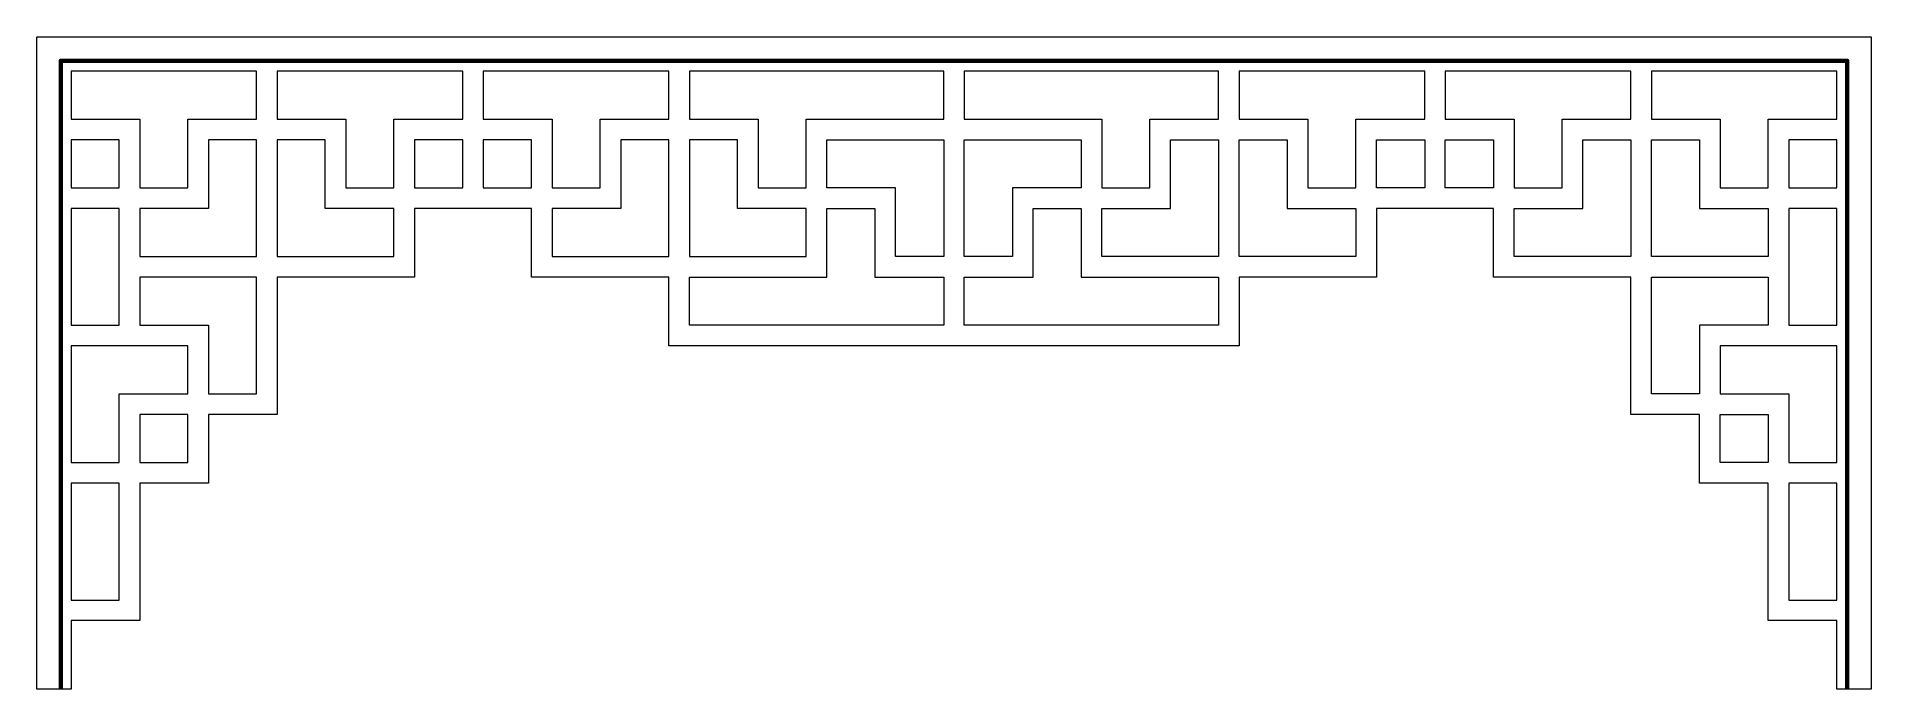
# Model space of a CAD drawing. Header units: centimetres. Extents: x -19.3 to 22.7, y -4.3 to 10.6.
import ezdxf

# ---------------------------------------------------------------- set-up
doc = ezdxf.new("R2010")
doc.units = ezdxf.units.CM
doc.header["$MEASUREMENT"] = 0
doc.layers.add('layer 1', color=7, linetype='Continuous')

msp = doc.modelspace()

# ---------------------------------------------------------------- linework, layer by layer
at = {"layer": 'layer 1', "color": 242, "lineweight": 9}
for points, knots in [([(-18.52459, -2.73674), (-18.52459, -2.73674), (-16.95202, -2.73674), (-16.95202, -2.73674), (-16.95202, -2.73674), (-16.95202, -2.73674), (-16.95202, 0.4084), (-16.95202, 0.4084), (-16.95202, 0.4084), (-16.95202, 0.4084), (-15.37945, 0.4084), (-15.37945, 0.4084), (-15.37945, 0.4084), (-15.37945, 0.4084), (-15.37945, 1.98097), (-15.37945, 1.98097), (-15.37945, 1.98097), (-15.37945, 1.98097), (-13.80688, 1.98097), (-13.80688, 1.98097), (-13.80688, 1.98097), (-13.80688, 1.98097), (-13.80688, 5.12611), (-13.80688, 5.12611), (-13.80688, 5.12611), (-13.80688, 5.12611), (-10.66174, 5.12611), (-10.66174, 5.12611), (-10.66174, 5.12611), (-10.66174, 5.12611), (-10.66174, 6.69868), (-10.66174, 6.69868), (-10.66174, 6.69868), (-10.66174, 6.69868), (-7.98837, 6.69868), (-7.98837, 6.69868), (-7.98837, 6.69868), (-7.98837, 6.69868), (-7.98837, 5.12611), (-7.98837, 5.12611), (-7.98837, 5.12611), (-7.98837, 5.12611), (-4.84323, 5.12611), (-4.84323, 5.12611), (-4.84323, 5.12611), (-4.84323, 5.12611), (-4.84323, 3.55354), (-4.84323, 3.55354), (-4.84323, 3.55354), (-4.84323, 3.55354), (8.2091, 3.55354), (8.2091, 3.55354), (8.2091, 3.55354), (8.2091, 3.55354), (8.2091, 5.12611), (8.2091, 5.12611), (8.2091, 5.12611), (8.2091, 5.12611), (11.35424, 5.12611), (11.35424, 5.12611), (11.35424, 5.12611), (11.35424, 5.12611), (11.35424, 6.69868), (11.35424, 6.69868), (11.35424, 6.69868), (11.35424, 6.69868), (14.02761, 6.69868), (14.02761, 6.69868), (14.02761, 6.69868), (14.02761, 6.69868), (14.02761, 5.12611), (14.02761, 5.12611), (14.02761, 5.12611), (14.02761, 5.12611), (17.17275, 5.12611), (17.17275, 5.12611), (17.17275, 5.12611), (17.17275, 5.12611), (17.17275, 1.98097), (17.17275, 1.98097), (17.17275, 1.98097), (17.17275, 1.98097), (18.74532, 1.98097), (18.74532, 1.98097), (18.74532, 1.98097), (18.74532, 1.98097), (18.74532, 0.4084), (18.74532, 0.4084), (18.74532, 0.4084), (18.74532, 0.4084), (20.31789, 0.4084), (20.31789, 0.4084), (20.31789, 0.4084), (20.31789, 0.4084), (20.31789, -2.73674), (20.31789, -2.73674), (20.31789, -2.73674), (20.31789, -2.73674), (21.89046, -2.73674), (21.89046, -2.73674), (21.89046, -2.73674), (21.89046, -2.73674), (21.89046, -4.30932), (21.89046, -4.30932), (21.89046, -4.30932), (21.89046, -4.30932), (22.12634, -4.30932), (22.12634, -4.30932), (22.12634, -4.30932), (22.12634, -4.30932), (22.67674, -4.30932), (22.67674, -4.30932), (22.67674, -4.30932), (22.67674, -4.30932), (22.67674, 10.6301), (22.67674, 10.6301), (22.67674, 10.6301), (22.67674, 10.6301), (-19.31087, 10.6301), (-19.31087, 10.6301), (-19.31087, 10.6301), (-19.31087, 10.6301), (-19.31087, -4.30932), (-19.31087, -4.30932), (-19.31087, -4.30932), (-19.31087, -4.30932), (-18.76047, -4.30932), (-18.76047, -4.30932), (-18.76047, -4.30932), (-18.76047, -4.30932), (-18.52459, -4.30932), (-18.52459, -4.30932), (-18.52459, -4.30932), (-18.52459, -4.30932), (-18.52459, -2.73674), (-18.52459, -2.73674)], [0, 0, 0, 0, 0.02857143, 0.02857143, 0.02857143, 0.02857143, 0.05714286, 0.05714286, 0.05714286, 0.05714286, 0.08571429, 0.08571429, 0.08571429, 0.08571429, 0.11428571, 0.11428571, 0.11428571, 0.11428571, 0.14285714, 0.14285714, 0.14285714, 0.14285714, 0.17142857, 0.17142857, 0.17142857, 0.17142857, 0.2, 0.2, 0.2, 0.2, 0.22857143, 0.22857143, 0.22857143, 0.22857143, 0.25714286, 0.25714286, 0.25714286, 0.25714286, 0.28571429, 0.28571429, 0.28571429, 0.28571429, 0.31428571, 0.31428571, 0.31428571, 0.31428571, 0.34285714, 0.34285714, 0.34285714, 0.34285714, 0.37142857, 0.37142857, 0.37142857, 0.37142857, 0.4, 0.4, 0.4, 0.4, 0.42857143, 0.42857143, 0.42857143, 0.42857143, 0.45714286, 0.45714286, 0.45714286, 0.45714286, 0.48571429, 0.48571429, 0.48571429, 0.48571429, 0.51428571, 0.51428571, 0.51428571, 0.51428571, 0.54285714, 0.54285714, 0.54285714, 0.54285714, 0.57142857, 0.57142857, 0.57142857, 0.57142857, 0.6, 0.6, 0.6, 0.6, 0.62857143, 0.62857143, 0.62857143, 0.62857143, 0.65714286, 0.65714286, 0.65714286, 0.65714286, 0.68571429, 0.68571429, 0.68571429, 0.68571429, 0.71428571, 0.71428571, 0.71428571, 0.71428571, 0.74285714, 0.74285714, 0.74285714, 0.74285714, 0.77142857, 0.77142857, 0.77142857, 0.77142857, 0.8, 0.8, 0.8, 0.8, 0.82857143, 0.82857143, 0.82857143, 0.82857143, 0.85714286, 0.85714286, 0.85714286, 0.85714286, 0.88571429, 0.88571429, 0.88571429, 0.88571429, 0.91428571, 0.91428571, 0.91428571, 0.91428571, 0.94285714, 0.94285714, 0.94285714, 0.94285714, 1, 1, 1, 1]), ([(-14.27865, 9.84381), (-14.27865, 9.84381), (-14.27865, 8.74302), (-14.27865, 8.74302), (-14.27865, 8.74302), (-14.27865, 8.74302), (-15.85122, 8.74302), (-15.85122, 8.74302), (-15.85122, 8.74302), (-15.85122, 8.74302), (-15.85122, 7.17045), (-15.85122, 7.17045), (-15.85122, 7.17045), (-15.85122, 7.17045), (-16.95202, 7.17045), (-16.95202, 7.17045), (-16.95202, 7.17045), (-16.95202, 7.17045), (-16.95202, 8.74302), (-16.95202, 8.74302), (-16.95202, 8.74302), (-16.95202, 8.74302), (-18.52459, 8.74302), (-18.52459, 8.74302), (-18.52459, 8.74302), (-18.52459, 8.74302), (-18.52459, 9.84381), (-18.52459, 9.84381), (-18.52459, 9.84381), (-18.52459, 9.84381), (-14.27865, 9.84381), (-14.27865, 9.84381)], [0, 0, 0, 0, 0.11111111, 0.11111111, 0.11111111, 0.11111111, 0.22222222, 0.22222222, 0.22222222, 0.22222222, 0.33333333, 0.33333333, 0.33333333, 0.33333333, 0.44444444, 0.44444444, 0.44444444, 0.44444444, 0.55555556, 0.55555556, 0.55555556, 0.55555556, 0.66666667, 0.66666667, 0.66666667, 0.66666667, 0.77777778, 0.77777778, 0.77777778, 0.77777778, 1, 1, 1, 1]), ([(-9.56094, 9.84381), (-9.56094, 9.84381), (-9.56094, 8.74302), (-9.56094, 8.74302), (-9.56094, 8.74302), (-9.56094, 8.74302), (-11.13351, 8.74302), (-11.13351, 8.74302), (-11.13351, 8.74302), (-11.13351, 8.74302), (-11.13351, 7.17045), (-11.13351, 7.17045), (-11.13351, 7.17045), (-11.13351, 7.17045), (-12.23431, 7.17045), (-12.23431, 7.17045), (-12.23431, 7.17045), (-12.23431, 7.17045), (-12.23431, 8.74302), (-12.23431, 8.74302), (-12.23431, 8.74302), (-12.23431, 8.74302), (-13.80688, 8.74302), (-13.80688, 8.74302), (-13.80688, 8.74302), (-13.80688, 8.74302), (-13.80688, 9.84381), (-13.80688, 9.84381), (-13.80688, 9.84381), (-13.80688, 9.84381), (-9.56094, 9.84381), (-9.56094, 9.84381)], [0, 0, 0, 0, 0.11111111, 0.11111111, 0.11111111, 0.11111111, 0.22222222, 0.22222222, 0.22222222, 0.22222222, 0.33333333, 0.33333333, 0.33333333, 0.33333333, 0.44444444, 0.44444444, 0.44444444, 0.44444444, 0.55555556, 0.55555556, 0.55555556, 0.55555556, 0.66666667, 0.66666667, 0.66666667, 0.66666667, 0.77777778, 0.77777778, 0.77777778, 0.77777778, 1, 1, 1, 1]), ([(-4.84323, 9.84381), (-4.84323, 9.84381), (-4.84323, 8.74302), (-4.84323, 8.74302), (-4.84323, 8.74302), (-4.84323, 8.74302), (-6.4158, 8.74302), (-6.4158, 8.74302), (-6.4158, 8.74302), (-6.4158, 8.74302), (-6.4158, 7.17045), (-6.4158, 7.17045), (-6.4158, 7.17045), (-6.4158, 7.17045), (-7.5166, 7.17045), (-7.5166, 7.17045), (-7.5166, 7.17045), (-7.5166, 7.17045), (-7.5166, 8.74302), (-7.5166, 8.74302), (-7.5166, 8.74302), (-7.5166, 8.74302), (-9.08917, 8.74302), (-9.08917, 8.74302), (-9.08917, 8.74302), (-9.08917, 8.74302), (-9.08917, 9.84381), (-9.08917, 9.84381), (-9.08917, 9.84381), (-9.08917, 9.84381), (-4.84323, 9.84381), (-4.84323, 9.84381)], [0, 0, 0, 0, 0.11111111, 0.11111111, 0.11111111, 0.11111111, 0.22222222, 0.22222222, 0.22222222, 0.22222222, 0.33333333, 0.33333333, 0.33333333, 0.33333333, 0.44444444, 0.44444444, 0.44444444, 0.44444444, 0.55555556, 0.55555556, 0.55555556, 0.55555556, 0.66666667, 0.66666667, 0.66666667, 0.66666667, 0.77777778, 0.77777778, 0.77777778, 0.77777778, 1, 1, 1, 1]), ([(1.44705, 9.84381), (1.44705, 9.84381), (1.44705, 8.74302), (1.44705, 8.74302), (1.44705, 8.74302), (1.44705, 8.74302), (-1.69809, 8.74302), (-1.69809, 8.74302), (-1.69809, 8.74302), (-1.69809, 8.74302), (-1.69809, 7.17045), (-1.69809, 7.17045), (-1.69809, 7.17045), (-1.69809, 7.17045), (-2.79889, 7.17045), (-2.79889, 7.17045), (-2.79889, 7.17045), (-2.79889, 7.17045), (-2.79889, 8.74302), (-2.79889, 8.74302), (-2.79889, 8.74302), (-2.79889, 8.74302), (-4.37146, 8.74302), (-4.37146, 8.74302), (-4.37146, 8.74302), (-4.37146, 8.74302), (-4.37146, 9.84381), (-4.37146, 9.84381), (-4.37146, 9.84381), (-4.37146, 9.84381), (1.44705, 9.84381), (1.44705, 9.84381)], [0, 0, 0, 0, 0.11111111, 0.11111111, 0.11111111, 0.11111111, 0.22222222, 0.22222222, 0.22222222, 0.22222222, 0.33333333, 0.33333333, 0.33333333, 0.33333333, 0.44444444, 0.44444444, 0.44444444, 0.44444444, 0.55555556, 0.55555556, 0.55555556, 0.55555556, 0.66666667, 0.66666667, 0.66666667, 0.66666667, 0.77777778, 0.77777778, 0.77777778, 0.77777778, 1, 1, 1, 1]), ([(7.73733, 9.84381), (7.73733, 9.84381), (7.73733, 8.74302), (7.73733, 8.74302), (7.73733, 8.74302), (7.73733, 8.74302), (6.16476, 8.74302), (6.16476, 8.74302), (6.16476, 8.74302), (6.16476, 8.74302), (6.16476, 7.17045), (6.16476, 7.17045), (6.16476, 7.17045), (6.16476, 7.17045), (5.06396, 7.17045), (5.06396, 7.17045), (5.06396, 7.17045), (5.06396, 7.17045), (5.06396, 8.27125), (5.06396, 8.27125), (5.06396, 8.27125), (5.06396, 8.27125), (5.06396, 8.74302), (5.06396, 8.74302), (5.06396, 8.74302), (5.06396, 8.74302), (1.91882, 8.74302), (1.91882, 8.74302), (1.91882, 8.74302), (1.91882, 8.74302), (1.91882, 9.84381), (1.91882, 9.84381), (1.91882, 9.84381), (1.91882, 9.84381), (7.73733, 9.84381), (7.73733, 9.84381)], [0, 0, 0, 0, 0.1, 0.1, 0.1, 0.1, 0.2, 0.2, 0.2, 0.2, 0.3, 0.3, 0.3, 0.3, 0.4, 0.4, 0.4, 0.4, 0.5, 0.5, 0.5, 0.5, 0.6, 0.6, 0.6, 0.6, 0.7, 0.7, 0.7, 0.7, 0.8, 0.8, 0.8, 0.8, 1, 1, 1, 1]), ([(12.45504, 9.84381), (12.45504, 9.84381), (12.45504, 8.74302), (12.45504, 8.74302), (12.45504, 8.74302), (12.45504, 8.74302), (10.88247, 8.74302), (10.88247, 8.74302), (10.88247, 8.74302), (10.88247, 8.74302), (10.88247, 7.17045), (10.88247, 7.17045), (10.88247, 7.17045), (10.88247, 7.17045), (9.78167, 7.17045), (9.78167, 7.17045), (9.78167, 7.17045), (9.78167, 7.17045), (9.78167, 8.74302), (9.78167, 8.74302), (9.78167, 8.74302), (9.78167, 8.74302), (8.2091, 8.74302), (8.2091, 8.74302), (8.2091, 8.74302), (8.2091, 8.74302), (8.2091, 9.84381), (8.2091, 9.84381), (8.2091, 9.84381), (8.2091, 9.84381), (12.45504, 9.84381), (12.45504, 9.84381)], [0, 0, 0, 0, 0.11111111, 0.11111111, 0.11111111, 0.11111111, 0.22222222, 0.22222222, 0.22222222, 0.22222222, 0.33333333, 0.33333333, 0.33333333, 0.33333333, 0.44444444, 0.44444444, 0.44444444, 0.44444444, 0.55555556, 0.55555556, 0.55555556, 0.55555556, 0.66666667, 0.66666667, 0.66666667, 0.66666667, 0.77777778, 0.77777778, 0.77777778, 0.77777778, 1, 1, 1, 1]), ([(17.17275, 9.84381), (17.17275, 9.84381), (17.17275, 8.74302), (17.17275, 8.74302), (17.17275, 8.74302), (17.17275, 8.74302), (15.60018, 8.74302), (15.60018, 8.74302), (15.60018, 8.74302), (15.60018, 8.74302), (15.60018, 7.17045), (15.60018, 7.17045), (15.60018, 7.17045), (15.60018, 7.17045), (14.49938, 7.17045), (14.49938, 7.17045), (14.49938, 7.17045), (14.49938, 7.17045), (14.49938, 8.74302), (14.49938, 8.74302), (14.49938, 8.74302), (14.49938, 8.74302), (12.92681, 8.74302), (12.92681, 8.74302), (12.92681, 8.74302), (12.92681, 8.74302), (12.92681, 9.84381), (12.92681, 9.84381), (12.92681, 9.84381), (12.92681, 9.84381), (17.17275, 9.84381), (17.17275, 9.84381)], [0, 0, 0, 0, 0.11111111, 0.11111111, 0.11111111, 0.11111111, 0.22222222, 0.22222222, 0.22222222, 0.22222222, 0.33333333, 0.33333333, 0.33333333, 0.33333333, 0.44444444, 0.44444444, 0.44444444, 0.44444444, 0.55555556, 0.55555556, 0.55555556, 0.55555556, 0.66666667, 0.66666667, 0.66666667, 0.66666667, 0.77777778, 0.77777778, 0.77777778, 0.77777778, 1, 1, 1, 1]), ([(21.89046, 8.74302), (21.89046, 8.74302), (20.31789, 8.74302), (20.31789, 8.74302), (20.31789, 8.74302), (20.31789, 8.74302), (20.31789, 7.17045), (20.31789, 7.17045), (20.31789, 7.17045), (20.31789, 7.17045), (19.21709, 7.17045), (19.21709, 7.17045), (19.21709, 7.17045), (19.21709, 7.17045), (19.21709, 8.74302), (19.21709, 8.74302), (19.21709, 8.74302), (19.21709, 8.74302), (17.64452, 8.74302), (17.64452, 8.74302), (17.64452, 8.74302), (17.64452, 8.74302), (17.64452, 9.84381), (17.64452, 9.84381), (17.64452, 9.84381), (17.64452, 9.84381), (21.89046, 9.84381), (21.89046, 9.84381), (21.89046, 9.84381), (21.89046, 9.84381), (21.89046, 8.74302), (21.89046, 8.74302)], [0, 0, 0, 0, 0.11111111, 0.11111111, 0.11111111, 0.11111111, 0.22222222, 0.22222222, 0.22222222, 0.22222222, 0.33333333, 0.33333333, 0.33333333, 0.33333333, 0.44444444, 0.44444444, 0.44444444, 0.44444444, 0.55555556, 0.55555556, 0.55555556, 0.55555556, 0.66666667, 0.66666667, 0.66666667, 0.66666667, 0.77777778, 0.77777778, 0.77777778, 0.77777778, 1, 1, 1, 1]), ([(-18.52459, 8.27125), (-18.52459, 8.27125), (-17.42379, 8.27125), (-17.42379, 8.27125), (-17.42379, 8.27125), (-17.42379, 8.27125), (-17.42379, 7.17045), (-17.42379, 7.17045), (-17.42379, 7.17045), (-17.42379, 7.17045), (-18.52459, 7.17045), (-18.52459, 7.17045), (-18.52459, 7.17045), (-18.52459, 7.17045), (-18.52459, 8.27125), (-18.52459, 8.27125)], [0, 0, 0, 0, 0.2, 0.2, 0.2, 0.2, 0.4, 0.4, 0.4, 0.4, 0.6, 0.6, 0.6, 0.6, 1, 1, 1, 1]), ([(-14.27865, 5.59788), (-14.27865, 5.59788), (-16.95202, 5.59788), (-16.95202, 5.59788), (-16.95202, 5.59788), (-16.95202, 5.59788), (-16.95202, 6.69868), (-16.95202, 6.69868), (-16.95202, 6.69868), (-16.95202, 6.69868), (-15.37945, 6.69868), (-15.37945, 6.69868), (-15.37945, 6.69868), (-15.37945, 6.69868), (-15.37945, 8.27125), (-15.37945, 8.27125), (-15.37945, 8.27125), (-15.37945, 8.27125), (-14.27865, 8.27125), (-14.27865, 8.27125), (-14.27865, 8.27125), (-14.27865, 8.27125), (-14.27865, 5.59788), (-14.27865, 5.59788)], [0, 0, 0, 0, 0.14285714, 0.14285714, 0.14285714, 0.14285714, 0.28571429, 0.28571429, 0.28571429, 0.28571429, 0.42857143, 0.42857143, 0.42857143, 0.42857143, 0.57142857, 0.57142857, 0.57142857, 0.57142857, 0.71428571, 0.71428571, 0.71428571, 0.71428571, 1, 1, 1, 1]), ([(-11.13351, 5.59788), (-11.13351, 5.59788), (-13.80688, 5.59788), (-13.80688, 5.59788), (-13.80688, 5.59788), (-13.80688, 5.59788), (-13.80688, 8.27125), (-13.80688, 8.27125), (-13.80688, 8.27125), (-13.80688, 8.27125), (-12.70608, 8.27125), (-12.70608, 8.27125), (-12.70608, 8.27125), (-12.70608, 8.27125), (-12.70608, 6.69868), (-12.70608, 6.69868), (-12.70608, 6.69868), (-12.70608, 6.69868), (-11.13351, 6.69868), (-11.13351, 6.69868), (-11.13351, 6.69868), (-11.13351, 6.69868), (-11.13351, 5.59788), (-11.13351, 5.59788)], [0, 0, 0, 0, 0.14285714, 0.14285714, 0.14285714, 0.14285714, 0.28571429, 0.28571429, 0.28571429, 0.28571429, 0.42857143, 0.42857143, 0.42857143, 0.42857143, 0.57142857, 0.57142857, 0.57142857, 0.57142857, 0.71428571, 0.71428571, 0.71428571, 0.71428571, 1, 1, 1, 1]), ([(-9.56094, 8.27125), (-9.56094, 8.27125), (-9.56094, 7.17045), (-9.56094, 7.17045), (-9.56094, 7.17045), (-9.56094, 7.17045), (-10.66174, 7.17045), (-10.66174, 7.17045), (-10.66174, 7.17045), (-10.66174, 7.17045), (-10.66174, 8.27125), (-10.66174, 8.27125), (-10.66174, 8.27125), (-10.66174, 8.27125), (-9.56094, 8.27125), (-9.56094, 8.27125)], [0, 0, 0, 0, 0.2, 0.2, 0.2, 0.2, 0.4, 0.4, 0.4, 0.4, 0.6, 0.6, 0.6, 0.6, 1, 1, 1, 1]), ([(-9.08917, 7.17045), (-9.08917, 7.17045), (-9.08917, 8.27125), (-9.08917, 8.27125), (-9.08917, 8.27125), (-9.08917, 8.27125), (-7.98837, 8.27125), (-7.98837, 8.27125), (-7.98837, 8.27125), (-7.98837, 8.27125), (-7.98837, 7.17045), (-7.98837, 7.17045), (-7.98837, 7.17045), (-7.98837, 7.17045), (-9.08917, 7.17045), (-9.08917, 7.17045)], [0, 0, 0, 0, 0.2, 0.2, 0.2, 0.2, 0.4, 0.4, 0.4, 0.4, 0.6, 0.6, 0.6, 0.6, 1, 1, 1, 1]), ([(-4.84323, 5.59788), (-4.84323, 5.59788), (-7.5166, 5.59788), (-7.5166, 5.59788), (-7.5166, 5.59788), (-7.5166, 5.59788), (-7.5166, 6.69868), (-7.5166, 6.69868), (-7.5166, 6.69868), (-7.5166, 6.69868), (-5.94403, 6.69868), (-5.94403, 6.69868), (-5.94403, 6.69868), (-5.94403, 6.69868), (-5.94403, 8.27125), (-5.94403, 8.27125), (-5.94403, 8.27125), (-5.94403, 8.27125), (-4.84323, 8.27125), (-4.84323, 8.27125), (-4.84323, 8.27125), (-4.84323, 8.27125), (-4.84323, 5.59788), (-4.84323, 5.59788)], [0, 0, 0, 0, 0.14285714, 0.14285714, 0.14285714, 0.14285714, 0.28571429, 0.28571429, 0.28571429, 0.28571429, 0.42857143, 0.42857143, 0.42857143, 0.42857143, 0.57142857, 0.57142857, 0.57142857, 0.57142857, 0.71428571, 0.71428571, 0.71428571, 0.71428571, 1, 1, 1, 1]), ([(-1.69809, 5.59788), (-1.69809, 5.59788), (-4.37146, 5.59788), (-4.37146, 5.59788), (-4.37146, 5.59788), (-4.37146, 5.59788), (-4.37146, 8.27125), (-4.37146, 8.27125), (-4.37146, 8.27125), (-4.37146, 8.27125), (-3.27066, 8.27125), (-3.27066, 8.27125), (-3.27066, 8.27125), (-3.27066, 8.27125), (-3.27066, 6.69868), (-3.27066, 6.69868), (-3.27066, 6.69868), (-3.27066, 6.69868), (-1.69809, 6.69868), (-1.69809, 6.69868), (-1.69809, 6.69868), (-1.69809, 6.69868), (-1.69809, 5.59788), (-1.69809, 5.59788)], [0, 0, 0, 0, 0.14285714, 0.14285714, 0.14285714, 0.14285714, 0.28571429, 0.28571429, 0.28571429, 0.28571429, 0.42857143, 0.42857143, 0.42857143, 0.42857143, 0.57142857, 0.57142857, 0.57142857, 0.57142857, 0.71428571, 0.71428571, 0.71428571, 0.71428571, 1, 1, 1, 1]), ([(1.44705, 5.59788), (1.44705, 5.59788), (1.44705, 8.27125), (1.44705, 8.27125), (1.44705, 8.27125), (1.44705, 8.27125), (-1.22632, 8.27125), (-1.22632, 8.27125), (-1.22632, 8.27125), (-1.22632, 8.27125), (-1.22632, 7.17045), (-1.22632, 7.17045), (-1.22632, 7.17045), (-1.22632, 7.17045), (0.34625, 7.17045), (0.34625, 7.17045), (0.34625, 7.17045), (0.34625, 7.17045), (0.34625, 5.59788), (0.34625, 5.59788), (0.34625, 5.59788), (0.34625, 5.59788), (1.44705, 5.59788), (1.44705, 5.59788)], [0, 0, 0, 0, 0.14285714, 0.14285714, 0.14285714, 0.14285714, 0.28571429, 0.28571429, 0.28571429, 0.28571429, 0.42857143, 0.42857143, 0.42857143, 0.42857143, 0.57142857, 0.57142857, 0.57142857, 0.57142857, 0.71428571, 0.71428571, 0.71428571, 0.71428571, 1, 1, 1, 1]), ([(1.91882, 8.27125), (1.91882, 8.27125), (1.91882, 5.59788), (1.91882, 5.59788), (1.91882, 5.59788), (1.91882, 5.59788), (3.01962, 5.59788), (3.01962, 5.59788), (3.01962, 5.59788), (3.01962, 5.59788), (3.01962, 7.17045), (3.01962, 7.17045), (3.01962, 7.17045), (3.01962, 7.17045), (4.59219, 7.17045), (4.59219, 7.17045), (4.59219, 7.17045), (4.59219, 7.17045), (4.59219, 8.27125), (4.59219, 8.27125), (4.59219, 8.27125), (4.59219, 8.27125), (1.91882, 8.27125), (1.91882, 8.27125)], [0, 0, 0, 0, 0.14285714, 0.14285714, 0.14285714, 0.14285714, 0.28571429, 0.28571429, 0.28571429, 0.28571429, 0.42857143, 0.42857143, 0.42857143, 0.42857143, 0.57142857, 0.57142857, 0.57142857, 0.57142857, 0.71428571, 0.71428571, 0.71428571, 0.71428571, 1, 1, 1, 1]), ([(5.06396, 5.59788), (5.06396, 5.59788), (7.73733, 5.59788), (7.73733, 5.59788), (7.73733, 5.59788), (7.73733, 5.59788), (7.73733, 8.27125), (7.73733, 8.27125), (7.73733, 8.27125), (7.73733, 8.27125), (6.63653, 8.27125), (6.63653, 8.27125), (6.63653, 8.27125), (6.63653, 8.27125), (6.63653, 6.69868), (6.63653, 6.69868), (6.63653, 6.69868), (6.63653, 6.69868), (5.06396, 6.69868), (5.06396, 6.69868), (5.06396, 6.69868), (5.06396, 6.69868), (5.06396, 5.59788), (5.06396, 5.59788)], [0, 0, 0, 0, 0.14285714, 0.14285714, 0.14285714, 0.14285714, 0.28571429, 0.28571429, 0.28571429, 0.28571429, 0.42857143, 0.42857143, 0.42857143, 0.42857143, 0.57142857, 0.57142857, 0.57142857, 0.57142857, 0.71428571, 0.71428571, 0.71428571, 0.71428571, 1, 1, 1, 1]), ([(8.2091, 5.59788), (8.2091, 5.59788), (10.88247, 5.59788), (10.88247, 5.59788), (10.88247, 5.59788), (10.88247, 5.59788), (10.88247, 6.69868), (10.88247, 6.69868), (10.88247, 6.69868), (10.88247, 6.69868), (9.3099, 6.69868), (9.3099, 6.69868), (9.3099, 6.69868), (9.3099, 6.69868), (9.3099, 8.27125), (9.3099, 8.27125), (9.3099, 8.27125), (9.3099, 8.27125), (8.2091, 8.27125), (8.2091, 8.27125), (8.2091, 8.27125), (8.2091, 8.27125), (8.2091, 5.59788), (8.2091, 5.59788)], [0, 0, 0, 0, 0.14285714, 0.14285714, 0.14285714, 0.14285714, 0.28571429, 0.28571429, 0.28571429, 0.28571429, 0.42857143, 0.42857143, 0.42857143, 0.42857143, 0.57142857, 0.57142857, 0.57142857, 0.57142857, 0.71428571, 0.71428571, 0.71428571, 0.71428571, 1, 1, 1, 1]), ([(12.45504, 7.17045), (12.45504, 7.17045), (12.45504, 8.27125), (12.45504, 8.27125), (12.45504, 8.27125), (12.45504, 8.27125), (11.35424, 8.27125), (11.35424, 8.27125), (11.35424, 8.27125), (11.35424, 8.27125), (11.35424, 7.17045), (11.35424, 7.17045), (11.35424, 7.17045), (11.35424, 7.17045), (12.45504, 7.17045), (12.45504, 7.17045)], [0, 0, 0, 0, 0.2, 0.2, 0.2, 0.2, 0.4, 0.4, 0.4, 0.4, 0.6, 0.6, 0.6, 0.6, 1, 1, 1, 1]), ([(12.92681, 8.27125), (12.92681, 8.27125), (12.92681, 7.17045), (12.92681, 7.17045), (12.92681, 7.17045), (12.92681, 7.17045), (14.02761, 7.17045), (14.02761, 7.17045), (14.02761, 7.17045), (14.02761, 7.17045), (14.02761, 8.27125), (14.02761, 8.27125), (14.02761, 8.27125), (14.02761, 8.27125), (12.92681, 8.27125), (12.92681, 8.27125)], [0, 0, 0, 0, 0.2, 0.2, 0.2, 0.2, 0.4, 0.4, 0.4, 0.4, 0.6, 0.6, 0.6, 0.6, 1, 1, 1, 1]), ([(14.49938, 5.59788), (14.49938, 5.59788), (17.17275, 5.59788), (17.17275, 5.59788), (17.17275, 5.59788), (17.17275, 5.59788), (17.17275, 8.27125), (17.17275, 8.27125), (17.17275, 8.27125), (17.17275, 8.27125), (16.07195, 8.27125), (16.07195, 8.27125), (16.07195, 8.27125), (16.07195, 8.27125), (16.07195, 6.69868), (16.07195, 6.69868), (16.07195, 6.69868), (16.07195, 6.69868), (14.49938, 6.69868), (14.49938, 6.69868), (14.49938, 6.69868), (14.49938, 6.69868), (14.49938, 5.59788), (14.49938, 5.59788)], [0, 0, 0, 0, 0.14285714, 0.14285714, 0.14285714, 0.14285714, 0.28571429, 0.28571429, 0.28571429, 0.28571429, 0.42857143, 0.42857143, 0.42857143, 0.42857143, 0.57142857, 0.57142857, 0.57142857, 0.57142857, 0.71428571, 0.71428571, 0.71428571, 0.71428571, 1, 1, 1, 1]), ([(17.64452, 5.59788), (17.64452, 5.59788), (20.31789, 5.59788), (20.31789, 5.59788), (20.31789, 5.59788), (20.31789, 5.59788), (20.31789, 6.69868), (20.31789, 6.69868), (20.31789, 6.69868), (20.31789, 6.69868), (18.74532, 6.69868), (18.74532, 6.69868), (18.74532, 6.69868), (18.74532, 6.69868), (18.74532, 8.27125), (18.74532, 8.27125), (18.74532, 8.27125), (18.74532, 8.27125), (17.64452, 8.27125), (17.64452, 8.27125), (17.64452, 8.27125), (17.64452, 8.27125), (17.64452, 5.59788), (17.64452, 5.59788)], [0, 0, 0, 0, 0.14285714, 0.14285714, 0.14285714, 0.14285714, 0.28571429, 0.28571429, 0.28571429, 0.28571429, 0.42857143, 0.42857143, 0.42857143, 0.42857143, 0.57142857, 0.57142857, 0.57142857, 0.57142857, 0.71428571, 0.71428571, 0.71428571, 0.71428571, 1, 1, 1, 1]), ([(21.89046, 7.17045), (21.89046, 7.17045), (20.78966, 7.17045), (20.78966, 7.17045), (20.78966, 7.17045), (20.78966, 7.17045), (20.78966, 8.27125), (20.78966, 8.27125), (20.78966, 8.27125), (20.78966, 8.27125), (21.89046, 8.27125), (21.89046, 8.27125), (21.89046, 8.27125), (21.89046, 8.27125), (21.89046, 7.17045), (21.89046, 7.17045)], [0, 0, 0, 0, 0.2, 0.2, 0.2, 0.2, 0.4, 0.4, 0.4, 0.4, 0.6, 0.6, 0.6, 0.6, 1, 1, 1, 1]), ([(-17.42379, 6.69868), (-17.42379, 6.69868), (-17.42379, 4.02531), (-17.42379, 4.02531), (-17.42379, 4.02531), (-17.42379, 4.02531), (-18.52459, 4.02531), (-18.52459, 4.02531), (-18.52459, 4.02531), (-18.52459, 4.02531), (-18.52459, 6.69868), (-18.52459, 6.69868), (-18.52459, 6.69868), (-18.52459, 6.69868), (-17.42379, 6.69868), (-17.42379, 6.69868)], [0, 0, 0, 0, 0.2, 0.2, 0.2, 0.2, 0.4, 0.4, 0.4, 0.4, 0.6, 0.6, 0.6, 0.6, 1, 1, 1, 1]), ([(1.44705, 4.02531), (1.44705, 4.02531), (1.44705, 5.12611), (1.44705, 5.12611), (1.44705, 5.12611), (1.44705, 5.12611), (-0.12552, 5.12611), (-0.12552, 5.12611), (-0.12552, 5.12611), (-0.12552, 5.12611), (-0.12552, 6.69868), (-0.12552, 6.69868), (-0.12552, 6.69868), (-0.12552, 6.69868), (-1.22632, 6.69868), (-1.22632, 6.69868), (-1.22632, 6.69868), (-1.22632, 6.69868), (-1.22632, 5.12611), (-1.22632, 5.12611), (-1.22632, 5.12611), (-1.22632, 5.12611), (-4.37146, 5.12611), (-4.37146, 5.12611), (-4.37146, 5.12611), (-4.37146, 5.12611), (-4.37146, 4.02531), (-4.37146, 4.02531), (-4.37146, 4.02531), (-4.37146, 4.02531), (1.44705, 4.02531), (1.44705, 4.02531)], [0, 0, 0, 0, 0.11111111, 0.11111111, 0.11111111, 0.11111111, 0.22222222, 0.22222222, 0.22222222, 0.22222222, 0.33333333, 0.33333333, 0.33333333, 0.33333333, 0.44444444, 0.44444444, 0.44444444, 0.44444444, 0.55555556, 0.55555556, 0.55555556, 0.55555556, 0.66666667, 0.66666667, 0.66666667, 0.66666667, 0.77777778, 0.77777778, 0.77777778, 0.77777778, 1, 1, 1, 1]), ([(1.91882, 5.12611), (1.91882, 5.12611), (1.91882, 4.02531), (1.91882, 4.02531), (1.91882, 4.02531), (1.91882, 4.02531), (7.73733, 4.02531), (7.73733, 4.02531), (7.73733, 4.02531), (7.73733, 4.02531), (7.73733, 5.12611), (7.73733, 5.12611), (7.73733, 5.12611), (7.73733, 5.12611), (4.59219, 5.12611), (4.59219, 5.12611), (4.59219, 5.12611), (4.59219, 5.12611), (4.59219, 6.69868), (4.59219, 6.69868), (4.59219, 6.69868), (4.59219, 6.69868), (3.49139, 6.69868), (3.49139, 6.69868), (3.49139, 6.69868), (3.49139, 6.69868), (3.49139, 5.12611), (3.49139, 5.12611), (3.49139, 5.12611), (3.49139, 5.12611), (1.91882, 5.12611), (1.91882, 5.12611)], [0, 0, 0, 0, 0.11111111, 0.11111111, 0.11111111, 0.11111111, 0.22222222, 0.22222222, 0.22222222, 0.22222222, 0.33333333, 0.33333333, 0.33333333, 0.33333333, 0.44444444, 0.44444444, 0.44444444, 0.44444444, 0.55555556, 0.55555556, 0.55555556, 0.55555556, 0.66666667, 0.66666667, 0.66666667, 0.66666667, 0.77777778, 0.77777778, 0.77777778, 0.77777778, 1, 1, 1, 1]), ([(21.89046, 4.02531), (21.89046, 4.02531), (20.78966, 4.02531), (20.78966, 4.02531), (20.78966, 4.02531), (20.78966, 4.02531), (20.78966, 6.69868), (20.78966, 6.69868), (20.78966, 6.69868), (20.78966, 6.69868), (21.89046, 6.69868), (21.89046, 6.69868), (21.89046, 6.69868), (21.89046, 6.69868), (21.89046, 4.02531), (21.89046, 4.02531)], [0, 0, 0, 0, 0.2, 0.2, 0.2, 0.2, 0.4, 0.4, 0.4, 0.4, 0.6, 0.6, 0.6, 0.6, 1, 1, 1, 1]), ([(-16.95202, 5.12611), (-16.95202, 5.12611), (-14.27865, 5.12611), (-14.27865, 5.12611), (-14.27865, 5.12611), (-14.27865, 5.12611), (-14.27865, 2.45274), (-14.27865, 2.45274), (-14.27865, 2.45274), (-14.27865, 2.45274), (-15.37945, 2.45274), (-15.37945, 2.45274), (-15.37945, 2.45274), (-15.37945, 2.45274), (-15.37945, 4.02531), (-15.37945, 4.02531), (-15.37945, 4.02531), (-15.37945, 4.02531), (-16.95202, 4.02531), (-16.95202, 4.02531), (-16.95202, 4.02531), (-16.95202, 4.02531), (-16.95202, 5.12611), (-16.95202, 5.12611)], [0, 0, 0, 0, 0.14285714, 0.14285714, 0.14285714, 0.14285714, 0.28571429, 0.28571429, 0.28571429, 0.28571429, 0.42857143, 0.42857143, 0.42857143, 0.42857143, 0.57142857, 0.57142857, 0.57142857, 0.57142857, 0.71428571, 0.71428571, 0.71428571, 0.71428571, 1, 1, 1, 1]), ([(20.31789, 5.12611), (20.31789, 5.12611), (17.64452, 5.12611), (17.64452, 5.12611), (17.64452, 5.12611), (17.64452, 5.12611), (17.64452, 2.45274), (17.64452, 2.45274), (17.64452, 2.45274), (17.64452, 2.45274), (18.74532, 2.45274), (18.74532, 2.45274), (18.74532, 2.45274), (18.74532, 2.45274), (18.74532, 4.02531), (18.74532, 4.02531), (18.74532, 4.02531), (18.74532, 4.02531), (20.31789, 4.02531), (20.31789, 4.02531), (20.31789, 4.02531), (20.31789, 4.02531), (20.31789, 5.12611), (20.31789, 5.12611)], [0, 0, 0, 0, 0.14285714, 0.14285714, 0.14285714, 0.14285714, 0.28571429, 0.28571429, 0.28571429, 0.28571429, 0.42857143, 0.42857143, 0.42857143, 0.42857143, 0.57142857, 0.57142857, 0.57142857, 0.57142857, 0.71428571, 0.71428571, 0.71428571, 0.71428571, 1, 1, 1, 1]), ([(-18.52459, 3.55354), (-18.52459, 3.55354), (-15.85122, 3.55354), (-15.85122, 3.55354), (-15.85122, 3.55354), (-15.85122, 3.55354), (-15.85122, 2.45274), (-15.85122, 2.45274), (-15.85122, 2.45274), (-15.85122, 2.45274), (-17.42379, 2.45274), (-17.42379, 2.45274), (-17.42379, 2.45274), (-17.42379, 2.45274), (-17.42379, 0.88017), (-17.42379, 0.88017), (-17.42379, 0.88017), (-17.42379, 0.88017), (-18.52459, 0.88017), (-18.52459, 0.88017), (-18.52459, 0.88017), (-18.52459, 0.88017), (-18.52459, 3.55354), (-18.52459, 3.55354)], [0, 0, 0, 0, 0.14285714, 0.14285714, 0.14285714, 0.14285714, 0.28571429, 0.28571429, 0.28571429, 0.28571429, 0.42857143, 0.42857143, 0.42857143, 0.42857143, 0.57142857, 0.57142857, 0.57142857, 0.57142857, 0.71428571, 0.71428571, 0.71428571, 0.71428571, 1, 1, 1, 1]), ([(21.89046, 0.88017), (21.89046, 0.88017), (20.78966, 0.88017), (20.78966, 0.88017), (20.78966, 0.88017), (20.78966, 0.88017), (20.78966, 2.45274), (20.78966, 2.45274), (20.78966, 2.45274), (20.78966, 2.45274), (19.21709, 2.45274), (19.21709, 2.45274), (19.21709, 2.45274), (19.21709, 2.45274), (19.21709, 3.55354), (19.21709, 3.55354), (19.21709, 3.55354), (19.21709, 3.55354), (21.89046, 3.55354), (21.89046, 3.55354), (21.89046, 3.55354), (21.89046, 3.55354), (21.89046, 0.88017), (21.89046, 0.88017)], [0, 0, 0, 0, 0.14285714, 0.14285714, 0.14285714, 0.14285714, 0.28571429, 0.28571429, 0.28571429, 0.28571429, 0.42857143, 0.42857143, 0.42857143, 0.42857143, 0.57142857, 0.57142857, 0.57142857, 0.57142857, 0.71428571, 0.71428571, 0.71428571, 0.71428571, 1, 1, 1, 1]), ([(-16.95202, 1.98097), (-16.95202, 1.98097), (-15.85122, 1.98097), (-15.85122, 1.98097), (-15.85122, 1.98097), (-15.85122, 1.98097), (-15.85122, 0.88017), (-15.85122, 0.88017), (-15.85122, 0.88017), (-15.85122, 0.88017), (-16.95202, 0.88017), (-16.95202, 0.88017), (-16.95202, 0.88017), (-16.95202, 0.88017), (-16.95202, 1.98097), (-16.95202, 1.98097)], [0, 0, 0, 0, 0.2, 0.2, 0.2, 0.2, 0.4, 0.4, 0.4, 0.4, 0.6, 0.6, 0.6, 0.6, 1, 1, 1, 1]), ([(20.31789, 1.98097), (20.31789, 1.98097), (19.21709, 1.98097), (19.21709, 1.98097), (19.21709, 1.98097), (19.21709, 1.98097), (19.21709, 0.88017), (19.21709, 0.88017), (19.21709, 0.88017), (19.21709, 0.88017), (20.31789, 0.88017), (20.31789, 0.88017), (20.31789, 0.88017), (20.31789, 0.88017), (20.31789, 1.98097), (20.31789, 1.98097)], [0, 0, 0, 0, 0.2, 0.2, 0.2, 0.2, 0.4, 0.4, 0.4, 0.4, 0.6, 0.6, 0.6, 0.6, 1, 1, 1, 1]), ([(-18.52459, 0.4084), (-18.52459, 0.4084), (-17.42379, 0.4084), (-17.42379, 0.4084), (-17.42379, 0.4084), (-17.42379, 0.4084), (-17.42379, -2.26497), (-17.42379, -2.26497), (-17.42379, -2.26497), (-17.42379, -2.26497), (-18.52459, -2.26497), (-18.52459, -2.26497), (-18.52459, -2.26497), (-18.52459, -2.26497), (-18.52459, 0.4084), (-18.52459, 0.4084)], [0, 0, 0, 0, 0.2, 0.2, 0.2, 0.2, 0.4, 0.4, 0.4, 0.4, 0.6, 0.6, 0.6, 0.6, 1, 1, 1, 1]), ([(21.89046, -2.26497), (21.89046, -2.26497), (20.78966, -2.26497), (20.78966, -2.26497), (20.78966, -2.26497), (20.78966, -2.26497), (20.78966, 0.4084), (20.78966, 0.4084), (20.78966, 0.4084), (20.78966, 0.4084), (21.89046, 0.4084), (21.89046, 0.4084), (21.89046, 0.4084), (21.89046, 0.4084), (21.89046, -2.26497), (21.89046, -2.26497)], [0, 0, 0, 0, 0.2, 0.2, 0.2, 0.2, 0.4, 0.4, 0.4, 0.4, 0.6, 0.6, 0.6, 0.6, 1, 1, 1, 1])]:
    msp.add_open_spline(points, degree=3, knots=knots, dxfattribs=at)
at = {"layer": 'layer 1', "color": 2, "lineweight": 80}
msp.add_open_spline([(-18.76047, -4.30932), (-18.76047, -4.30932), (-18.76047, 10.0797), (-18.76047, 10.0797), (-18.76047, 10.0797), (-18.76047, 10.0797), (22.12634, 10.0797), (22.12634, 10.0797), (22.12634, 10.0797), (22.12634, 10.0797), (22.12634, -4.30932), (22.12634, -4.30932)], degree=3, knots=[0, 0, 0, 0, 0.25, 0.25, 0.25, 0.25, 0.5, 0.5, 0.5, 0.5, 1, 1, 1, 1], dxfattribs=at)

doc.saveas('drawing.dxf')
